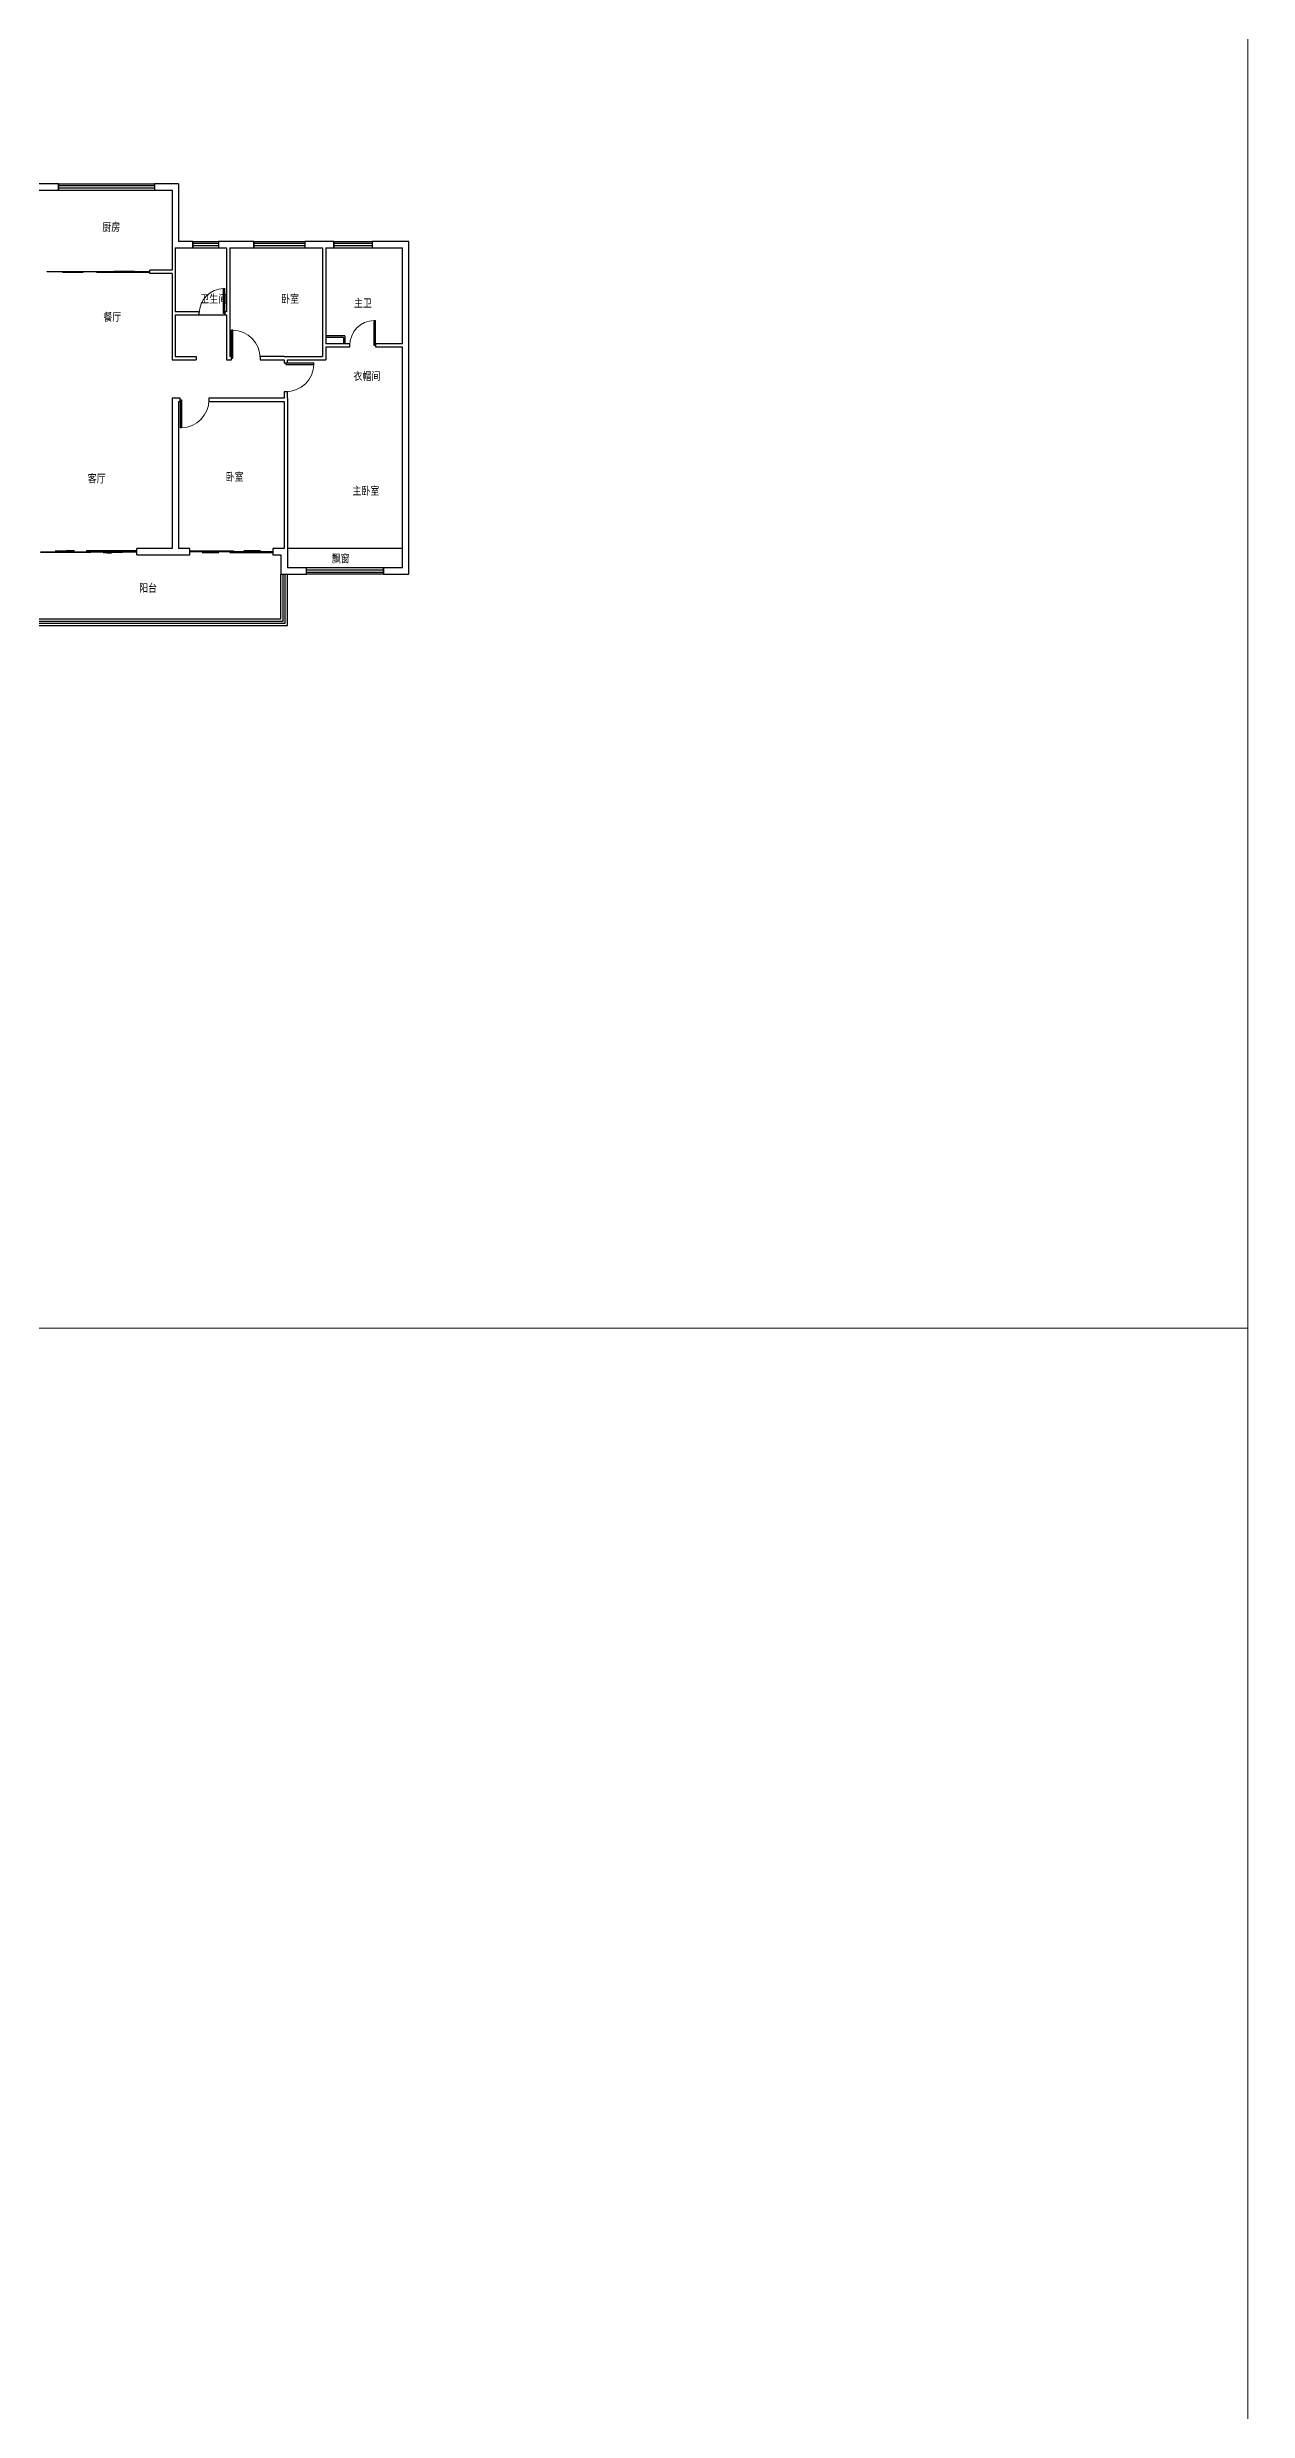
# Model space of a CAD drawing. Extents: x 0 to 157251, y -2300 to 594000.
# Drawn here: x 119750 to 157251, y 144368 to 218226 of the extents above; entities that cross this region are included whole.
import ezdxf

# ---------------------------------------------------------------- set-up
doc = ezdxf.new("R2010")
doc.units = 0
doc.header["$LTSCALE"] = 1000
doc.header["$MEASUREMENT"] = 0
doc.layers.add('5-PUB_TEXT', color=7, linetype='Continuous', lineweight=5)
doc.layers.add('C-SHET-SHET', color=144, linetype='Continuous', lineweight=15)
for name, color, linetype in [('AE-FLOR', 151, 'Continuous'), ('WALL', 9, 'Continuous'), ('WINDOW', 4, 'Continuous')]:
    doc.layers.add(name, color=color, linetype=linetype)
doc.styles.add('黑体', font='simhei.ttf')

# ---------------------------------------------------------------- blocks, each defined once
blk = doc.blocks.new('$DorLib2D$00000001')
for p, q in [((0.45, 0.975), (0.5, 0.975)), ((0.45, 0), (0.45, 0.975)), ((0.5, 0), (0.5, 0.975)), ((0.5, 0), (0.45, 0))]:
    blk.add_line(p, q)
at = {"lineweight": 13}
blk.add_arc((0.475, 0), 0.975, 91.46928, 180, dxfattribs=at)
blk = doc.blocks.new('$DorLib2D$00000131')
at = {"color": 0, "linetype": 'Continuous'}
for p, q in [((-0.5, 0.125), (-0.5, 0)), ((0.019, 0.125), (-0.5, 0.125)), ((-0.5, 0), (0.019, 0)), ((-0.024, 0), (0.5, 0)), ((-0.024, -0.125), (-0.024, 0)), ((0.019, 0), (0.019, 0.125)), ((0.15, 0.125), (0.232, 0.197)), ((0.35, 0.125), (0.15, 0.125)), ((0.232, 0.197), (0.232, 0.125)), ((0.5, 0), (0.5, -0.125)), ((-0.35, -0.125), (-0.15, -0.125)), ((-0.232, -0.197), (-0.232, -0.125)), ((-0.15, -0.125), (-0.232, -0.197)), ((0.5, -0.125), (-0.024, -0.125))]:
    blk.add_line(p, q, dxfattribs=at)

msp = doc.modelspace()

# ---------------------------------------------------------------- linework, layer by layer
at = {"layer": 'AE-FLOR'}
for p, q in [((120100, 213960), (123100, 213960)), ((120100, 213960), (120100, 213760)), ((123100, 213893), (120100, 213893)), ((123100, 213826), (120100, 213826)), ((120100, 213760), (123100, 213760)), ((123100, 213960), (123100, 213760)), ((124500, 209860), (125300, 209860)), ((130850, 202560), (127250, 202560)), ((127050, 200360), (127050, 201760)), ((127120, 200290), (127120, 201760)), ((127180, 200230), (127180, 201760)), ((127250, 200160), (127250, 201760)), ((115650, 200360), (127050, 200360)), ((115650, 200290), (127120, 200290)), ((115650, 200230), (127180, 200230)), ((115650, 200160), (127250, 200160))]:
    msp.add_line(p, q, dxfattribs=at)
at = {"layer": 'AE-FLOR', "extrusion": (0, 0, -1)}
for p, q in [((124300, 212160), (125100, 212160)), ((124300, 212160), (124300, 211960)), ((125100, 212093), (124300, 212093)), ((125100, 212026), (124300, 212026)), ((125100, 212160), (125100, 211960)), ((126200, 212160), (127800, 212160)), ((126200, 212160), (126200, 211960)), ((127800, 212093), (126200, 212093)), ((127800, 212026), (126200, 212026)), ((127800, 212160), (127800, 211960)), ((128700, 212160), (129900, 212160)), ((128700, 212160), (128700, 211960)), ((129900, 212093), (128700, 212093)), ((129900, 212026), (128700, 212026)), ((129900, 212160), (129900, 211960)), ((124300, 211960), (125100, 211960)), ((126200, 211960), (127800, 211960)), ((128700, 211960), (129900, 211960)), ((130250, 201960), (127850, 201960)), ((127850, 201760), (127850, 201960)), ((127850, 201893), (130250, 201893)), ((127850, 201826), (130250, 201826)), ((130250, 201760), (127850, 201760)), ((130250, 201760), (130250, 201960))]:
    msp.add_line(p, q, dxfattribs=at)
at = {"layer": 'C-SHET-SHET'}
for points in [[(73151, 178200), (157251, 178200), (157251, 237600), (73151, 237600)], [(73151, 118800), (157251, 118800), (157251, 178200), (73151, 178200)]]:
    msp.add_lwpolyline(points, close=True, dxfattribs=at)
at = {"layer": 'WALL'}
for p, q in [((120100, 213960), (119150, 213960)), ((119150, 213760), (120100, 213760)), ((120100, 213760), (120100, 213960)), ((123850, 213960), (123100, 213960)), ((123100, 213960), (123100, 213760)), ((123100, 213760), (123650, 213760)), ((123650, 213760), (123650, 212060)), ((123850, 213960), (123850, 212160)), ((123650, 212060), (123650, 211260)), ((124300, 212160), (123850, 212160)), ((124300, 211960), (124300, 212160)), ((125450, 212160), (125100, 212160)), ((125100, 212160), (125100, 211960)), ((126200, 212160), (125450, 212160)), ((126200, 211960), (126200, 212160)), ((128350, 212160), (127800, 212160)), ((127800, 212160), (127800, 211960)), ((128700, 212160), (128350, 212160)), ((128700, 211960), (128700, 212160)), ((131050, 212160), (129900, 212160)), ((129900, 212160), (129900, 211960)), ((131050, 208860), (131050, 212160)), ((123650, 211260), (122950, 211260)), ((122950, 211160), (122950, 211260)), ((123750, 211960), (123750, 211260)), ((123750, 211960), (124300, 211960)), ((123750, 211260), (123750, 209960)), ((125100, 211960), (125350, 211960)), ((125350, 211960), (125350, 209960)), ((125450, 211960), (125450, 209960)), ((125450, 211960), (126200, 211960)), ((127800, 211960), (128350, 211960)), ((128350, 211960), (128350, 208860)), ((128450, 211960), (128450, 208960)), ((128450, 211960), (128700, 211960)), ((129900, 211960), (130850, 211960)), ((130850, 208960), (130850, 211960)), ((123650, 211160), (122950, 211160)), ((123650, 211160), (123650, 209960)), ((123650, 209960), (123650, 208460)), ((124500, 209960), (123750, 209960)), ((123750, 209860), (123750, 208560)), ((123750, 209860), (124500, 209860)), ((124500, 209860), (124500, 209960)), ((125350, 209960), (125300, 209960)), ((125300, 209960), (125300, 209860)), ((125300, 209860), (125350, 209860)), ((125350, 209860), (125350, 208460)), ((125450, 209960), (125450, 208560)), ((129050, 209210), (128450, 209210)), ((129000, 209160), (128450, 209160)), ((129000, 209160), (129000, 208960)), ((129050, 209210), (129050, 208960)), ((123650, 208460), (124400, 208460)), ((123750, 208560), (124400, 208560)), ((124400, 208560), (124400, 208460)), ((125350, 208460), (125450, 208460)), ((125500, 208560), (125450, 208560)), ((125450, 208460), (125500, 208460)), ((125500, 208460), (125500, 208560)), ((127150, 208560), (126400, 208560)), ((126400, 208560), (126400, 208460)), ((126400, 208460), (127150, 208460)), ((127150, 208560), (128350, 208560)), ((127150, 208460), (127150, 208360)), ((127150, 208360), (127250, 208360)), ((127250, 208460), (128450, 208460)), ((127250, 208360), (127250, 208460)), ((128350, 208860), (128350, 208560)), ((129200, 208960), (128450, 208960)), ((128450, 208860), (128450, 208460)), ((128450, 208860), (129200, 208860)), ((129200, 208860), (129200, 208960)), ((130850, 208960), (130000, 208960)), ((130000, 208960), (130000, 208860)), ((130000, 208860), (130850, 208860)), ((130850, 201960), (130850, 208860)), ((131050, 201760), (131050, 208860)), ((123900, 207260), (123650, 207260)), ((123650, 207260), (123650, 202560)), ((123850, 207160), (123900, 207160)), ((123850, 207160), (123850, 202560)), ((123900, 207160), (123900, 207260)), ((127150, 207260), (124800, 207260)), ((124800, 207260), (124800, 207160)), ((124800, 207160), (127150, 207160)), ((127250, 207460), (127150, 207460)), ((127150, 207460), (127150, 207260)), ((127150, 207160), (127150, 202560)), ((127250, 207260), (127250, 207460)), ((127250, 207260), (127250, 202460)), ((123650, 202560), (122550, 202560)), ((122550, 202360), (122550, 202560)), ((124200, 202560), (123850, 202560)), ((124200, 202360), (124200, 202560)), ((127150, 202560), (126800, 202560)), ((126800, 202560), (126800, 202360)), ((127250, 202460), (127250, 201960)), ((122550, 202360), (123750, 202360)), ((123750, 202360), (124200, 202360)), ((126800, 202360), (127050, 202360)), ((127050, 202360), (127050, 201760)), ((127050, 201760), (127850, 201760)), ((127850, 201960), (127250, 201960)), ((127850, 201760), (127850, 201960)), ((130850, 201960), (130250, 201960)), ((130250, 201960), (130250, 201760)), ((130250, 201760), (131050, 201760))]:
    msp.add_line(p, q, dxfattribs=at)

# ---------------------------------------------------------------- block references
at = {"layer": 'WINDOW'}
for name, p, xscale, yscale, zscale, rotation in [('$DorLib2D$00000131', (121350, 211210), 3200, 100, 3200, 180.0000000000043), ('$DorLib2D$00000001', (127200, 207910), -900, 900, -900, 270), ('$DorLib2D$00000001', (124350, 207210), -900, -900, -900, 359.9999999999991), ('$DorLib2D$00000131', (121050, 202460), -3000, 200, 3000, 180)]:
    msp.add_blockref(name, p, dxfattribs=dict(at, xscale=xscale, yscale=yscale, zscale=zscale, rotation=rotation))
for name, p, xscale, yscale, zscale in [('$DorLib2D$00000001', (124900, 209910), 800, 800, 800), ('$DorLib2D$00000001', (125950, 208510), -900, 900, -900), ('$DorLib2D$00000001', (129600, 208910), 800, 800, 800), ('$DorLib2D$00000131', (125500, 202460), -2600, -200, -2600)]:
    msp.add_blockref(name, p, dxfattribs=dict(at, xscale=xscale, yscale=yscale, zscale=zscale))

# ---------------------------------------------------------------- texts
at = {"layer": '5-PUB_TEXT', "style": '黑体', "width": 0.8}
for s, rotation, p in [('厨房', 0, (121470, 212482)), ('卫生间', 360, (124529, 210240)), ('卧室', 360, (127054, 210240)), ('餐厅', 360, (121501, 209675)), ('主卫', 360, (129330, 210107)), ('衣帽间', 360, (129314, 207824)), ('客厅', 360, (121013, 204625)), ('卧室', 360, (125321, 204677)), ('主卧室', 360, (129283, 204241)), ('飘窗', 360, (128636, 202125)), ('阳台', 360, (122620, 201205))]:
    msp.add_text(s, height=250, rotation=rotation, dxfattribs=at).set_placement(p)

doc.saveas('drawing.dxf')
